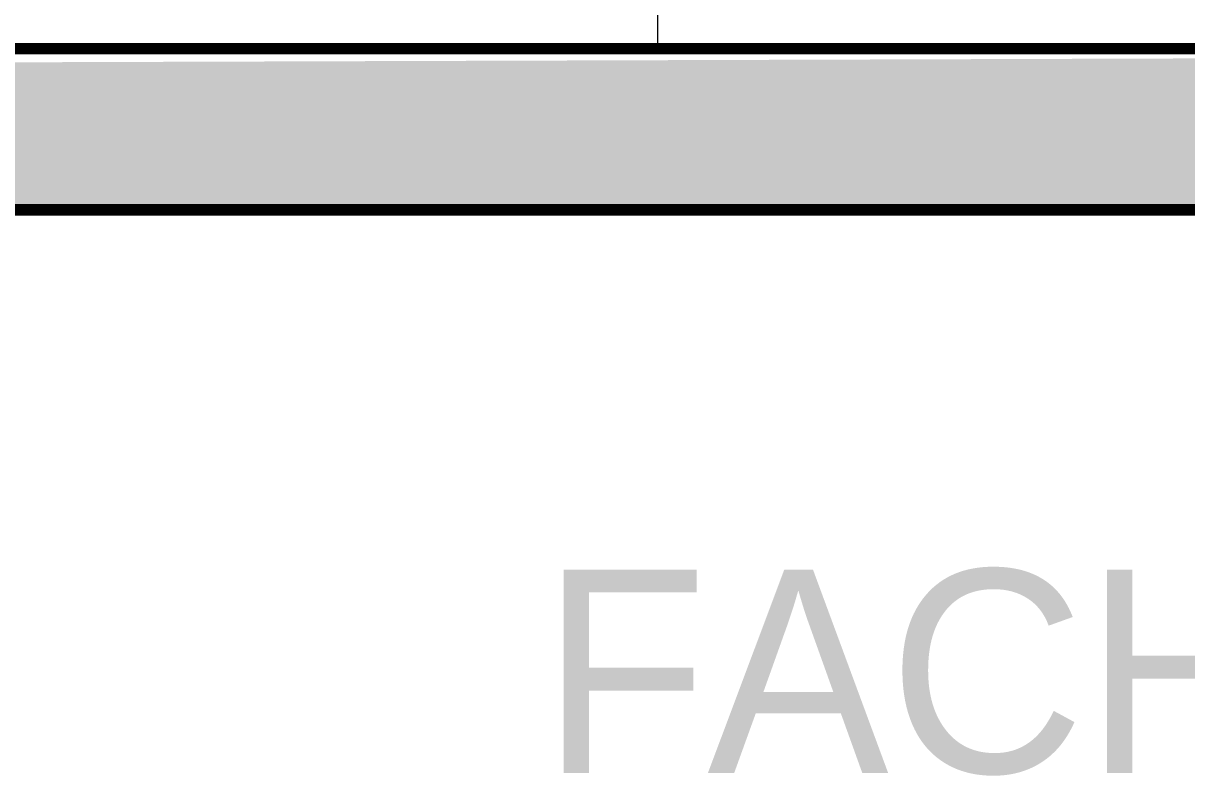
# Model space of a CAD drawing. Extents: x -27.1 to 14.4, y -13.6 to 27.5.
# Drawn here: x -21.692 to -17.683, y -3.477 to -0.884 of the extents above; entities that cross this region are included whole.
import ezdxf

# ---------------------------------------------------------------- set-up
doc = ezdxf.new("R2010")
doc.units = 0
doc.header["$MEASUREMENT"] = 0
for name, color, linetype, lineweight, plot in [('CLOSET', 7, 'Continuous', 0, False), ('TEXTO', 7, 'Continuous', 0, False), ('TRAMAS', 7, 'Continuous', 0, False)]:
    doc.layers.add(name, color=color, linetype=linetype, lineweight=lineweight, plot=plot)

# ---------------------------------------------------------------- blocks, each defined once
blk = doc.blocks.new('FILL_17')
at = {"layer": 'TRAMAS', "linetype": 'Continuous'}
h = blk.add_hatch(dxfattribs=at)
h.set_pattern_fill('ALFOMBRA', color=251, scale=0.006, style=0)
h.set_pattern_definition([(45, (0, 0.3), (-0.0954594, 0.0954594), [0, -0.09, 0, -0.135]), (110, (0.3, 0.3), (-0.1268585, -0.0461727), [0, -0.066, 0, -0.114])])
h.paths.add_polyline_path([(-7.4667, -0.9711), (-7.4667, -1.5268), (-24.3409, -1.5268), (-24.3409, -1.0268)], flags=0)

msp = doc.modelspace()

# ---------------------------------------------------------------- linework, layer by layer
at = {"layer": 'CLOSET', "color": 7, "linetype": 'Continuous', "const_width": 0.005}
msp.add_lwpolyline([(-19.5059, -0.7684), (-19.5059, -0.9711)], dxfattribs=at)
at = {"layer": 'CLOSET', "color": 5, "linetype": 'Continuous', "const_width": 0.04}
for points in [[(-7.4667, -0.9711), (-24.3409, -0.9711)], [(-7.4667, -1.5268), (-24.3466, -1.5268)]]:
    msp.add_lwpolyline(points, dxfattribs=at)

# ---------------------------------------------------------------- block references
at = {"layer": 'TRAMAS'}
msp.add_blockref('FILL_17', (0, 0), dxfattribs=at)

# ---------------------------------------------------------------- texts
at = {"layer": 'TEXTO', "linetype": 'Continuous', "lineweight": 0}
msp.add_text('FACHADA OESTE', height=0.7, dxfattribs=at).set_placement((-19.9063, -3.4669))

doc.saveas('drawing.dxf')
